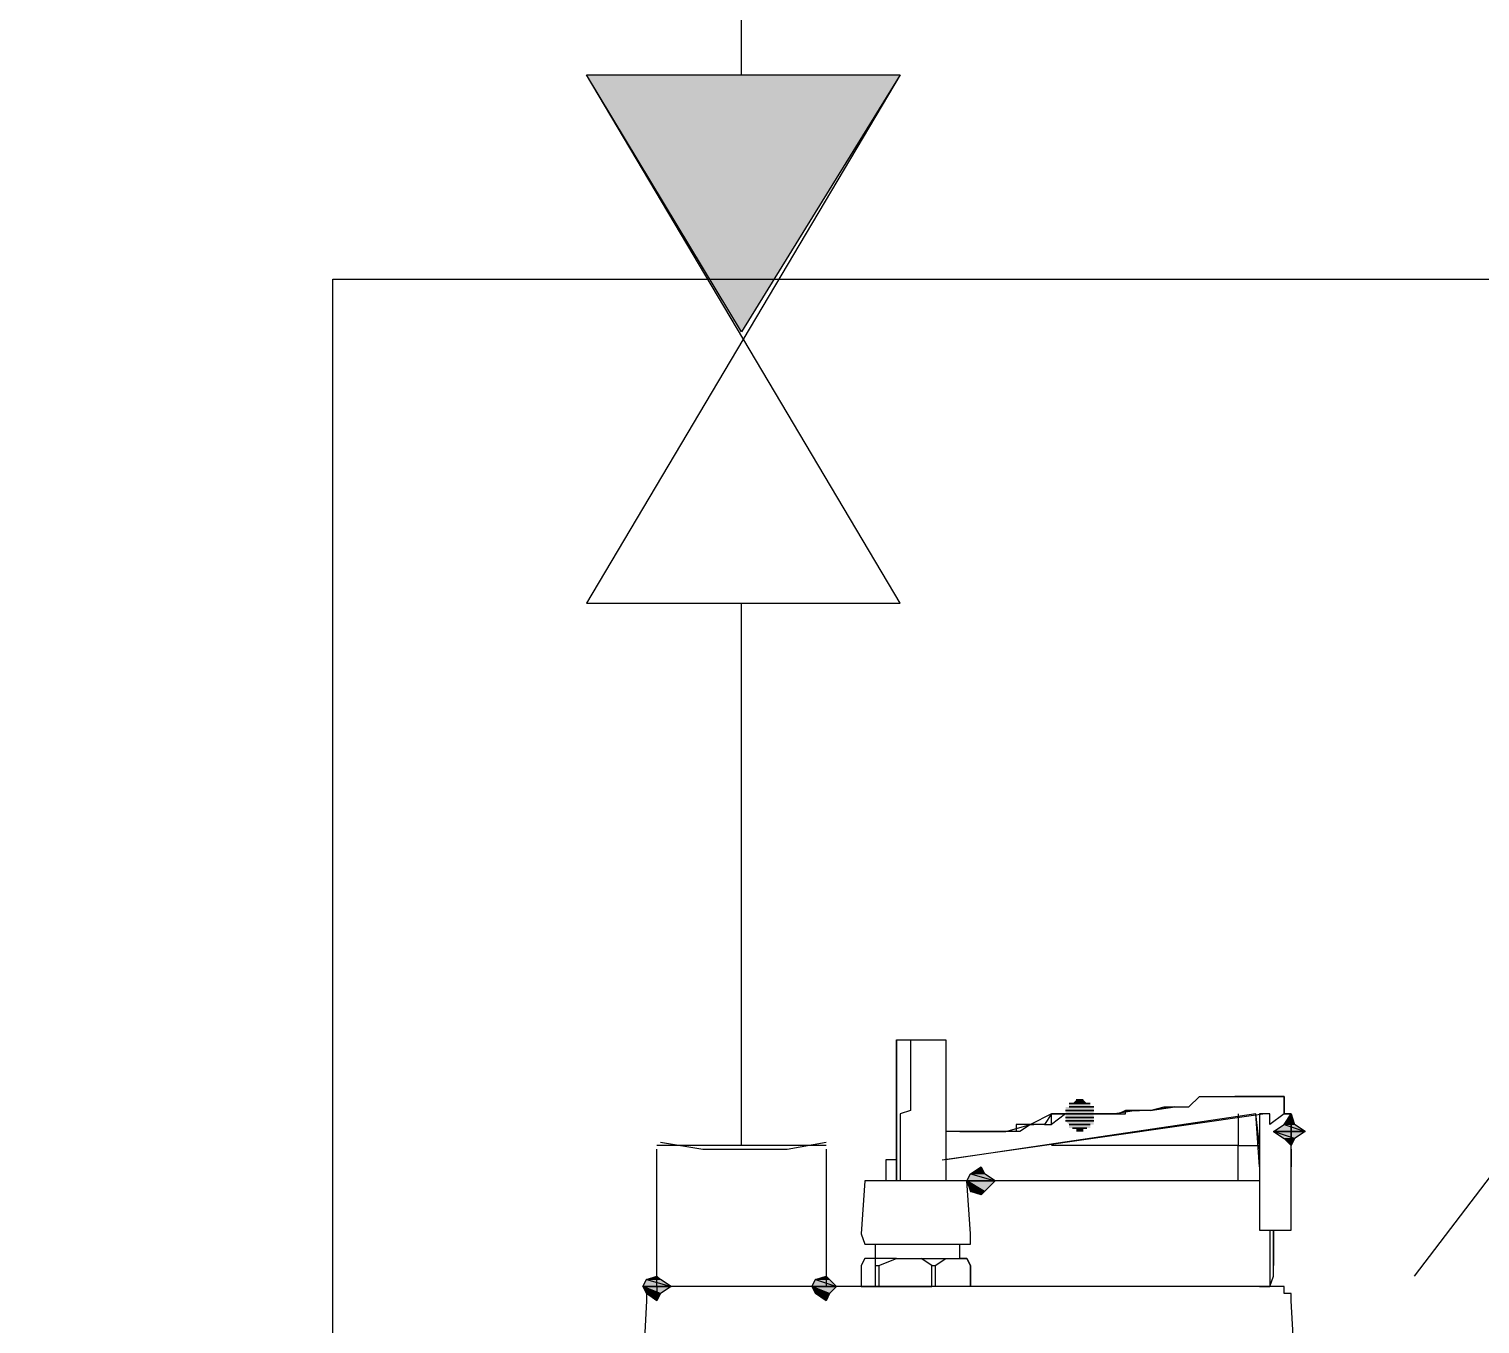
# Model space of a CAD drawing. Header units: millimetres. Extents: x -10178924 to 11692288, y -947381 to 58396.
# Drawn here: x -78584 to -78014, y -8124 to -7616 of the extents above; entities that cross this region are included whole.
import ezdxf
from ezdxf import colors
from ezdxf.entities.mleader import LeaderData, LeaderLine
from ezdxf.math import Vec2, Vec3

# ---------------------------------------------------------------- set-up
doc = ezdxf.new("R2010")
doc.units = ezdxf.units.MM
doc.layers.add('_0', color=7, linetype='Continuous', lineweight=25)
doc.layers.add('PDF _0', color=7, linetype='Continuous', lineweight=9)
doc.layers.add('_надписи канализация', color=7, linetype='Continuous')
doc.styles.add('ISOCPEUR', font='isocpeui.ttf', dxfattribs={"width": 0.9})
doc.styles.add('ТЕКСТ', font='arial.ttf', dxfattribs={"height": 200})

# ---------------------------------------------------------------- blocks, each defined once
blk = doc.blocks.new('_None')

msp = doc.modelspace()

# ---------------------------------------------------------------- linework, layer by layer
at = {"layer": 'PDF _0', "lineweight": 0}
for points in [[(-78304.13, -7633.73), (-78304.13, -7579.79)], [(-78304.13, -8054.18), (-78304.13, -7841.19)], [(-78243.28, -8012.69), (-78243.28, -8020.99), (-78243.28, -8026.52), (-78243.28, -8032.05), (-78243.28, -8040.35), (-78243.28, -8041.74), (-78243.28, -8048.65), (-78243.28, -8054.18), (-78243.28, -8062.48), (-78243.28, -8068.01), (-78243.28, -8012.69), (-78223.92, -8012.69), (-78223.92, -8068.01)], [(-78237.75, -8012.69), (-78237.75, -8018.22), (-78237.75, -8025.14), (-78237.75, -8027.91), (-78237.75, -8034.82), (-78237.75, -8040.35), (-78241.9, -8041.74), (-78241.9, -8048.65), (-78241.9, -8054.18), (-78241.9, -8062.48), (-78241.9, -8068.01)], [(-78169.98, -8036.2), (-78172.74, -8036.2), (-78169.98, -8036.2)], [(-78169.98, -8036.2), (-78172.74, -8036.2), (-78169.98, -8036.2)], [(-78134.02, -8038.97), (-78128.48, -8038.97), (-78124.34, -8034.82), (-78116.04, -8034.82), (-78110.51, -8034.82)], [(-78102.21, -8034.82), (-78100.82, -8034.82), (-78102.21, -8034.82), (-78100.82, -8034.82)], [(-78096.67, -8034.82), (-78100.82, -8034.82), (-78096.67, -8034.82)], [(-78225.3, -8059.72), (-78099.44, -8041.74)], [(-78109.12, -8068.01), (-78109.12, -8065.25), (-78109.12, -8062.48), (-78109.12, -8059.72), (-78109.12, -8055.57), (-78109.12, -8054.18), (-78104.97, -8054.18), (-78102.21, -8054.18), (-78100.82, -8054.18), (-78102.21, -8041.74), (-78223.92, -8059.72)], [(-78171.36, -8041.74), (-78175.51, -8041.74), (-78176.89, -8041.74), (-78182.42, -8045.88), (-78182.42, -8041.74), (-78175.51, -8041.74), (-78176.89, -8041.74), (-78182.42, -8041.74), (-78185.19, -8045.88), (-78182.42, -8045.88), (-78182.42, -8041.74), (-78190.72, -8045.88), (-78194.87, -8048.65), (-78196.25, -8048.65), (-78200.4, -8048.65), (-78203.17, -8048.65), (-78204.55, -8048.65), (-78208.7, -8048.65), (-78204.55, -8048.65)], [(-78109.12, -8041.74), (-78109.12, -8054.18), (-78110.51, -8054.18), (-78114.65, -8054.18), (-78116.04, -8054.18), (-78120.19, -8054.18), (-78122.95, -8054.18), (-78124.34, -8054.18), (-78128.48, -8054.18), (-78129.87, -8054.18), (-78134.02, -8054.18), (-78135.4, -8054.18), (-78138.17, -8054.18), (-78142.32, -8054.18), (-78143.7, -8054.18), (-78147.85, -8054.18), (-78149.23, -8054.18), (-78153.38, -8054.18), (-78156.15, -8054.18), (-78157.53, -8054.18), (-78161.68, -8054.18), (-78163.06, -8054.18), (-78169.98, -8054.18), (-78171.36, -8054.18), (-78175.51, -8054.18), (-78176.89, -8054.18), (-78182.42, -8054.18)], [(-78165.83, -8040.35), (-78176.89, -8040.35), (-78165.83, -8040.35)], [(-78165.83, -8041.74), (-78176.89, -8041.74), (-78165.83, -8041.74)], [(-78165.83, -8041.74), (-78176.89, -8041.74), (-78165.83, -8041.74)], [(-78165.83, -8043.12), (-78176.89, -8043.12), (-78165.83, -8043.12)], [(-78167.21, -8037.59), (-78175.51, -8037.59), (-78167.21, -8037.59)], [(-78165.83, -8038.97), (-78175.51, -8038.97), (-78165.83, -8038.97)], [(-78168.59, -8037.59), (-78174.13, -8037.59), (-78168.59, -8037.59)], [(-78167.21, -8037.59), (-78174.13, -8037.59), (-78167.21, -8037.59)], [(-78171.36, -8041.74), (-78167.21, -8041.74), (-78171.36, -8041.74)], [(-78149.23, -8040.35), (-78153.38, -8040.35), (-78156.15, -8041.74), (-78157.53, -8041.74), (-78156.15, -8041.74), (-78153.38, -8041.74), (-78153.38, -8040.35), (-78149.23, -8040.35), (-78147.85, -8040.35), (-78149.23, -8040.35), (-78157.53, -8041.74), (-78161.68, -8041.74), (-78163.06, -8041.74)], [(-78143.7, -8040.35), (-78147.85, -8040.35)], [(-78100.82, -8062.48), (-78102.21, -8041.74)], [(-78088.38, -8055.57), (-78088.38, -8054.18), (-78088.38, -8051.42), (-78088.38, -8048.65), (-78088.38, -8051.42), (-78088.38, -8041.74), (-78091.14, -8041.74), (-78096.67, -8045.88), (-78096.67, -8041.74), (-78100.82, -8041.74), (-78100.82, -8062.48), (-78100.82, -8087.38), (-78091.14, -8087.38), (-78088.38, -8087.38), (-78088.38, -8081.84), (-78088.38, -8074.93), (-78088.38, -8068.01), (-78088.38, -8062.48), (-78088.38, -8059.72), (-78088.38, -8055.57), (-78088.38, -8062.48)], [(-78215.62, -8048.65), (-78218.38, -8048.65), (-78223.92, -8048.65)], [(-78218.38, -8048.65), (-78208.7, -8048.65), (-78210.09, -8048.65), (-78208.7, -8048.65), (-78200.4, -8048.65), (-78203.17, -8048.65)], [(-78200.4, -8048.65), (-78190.72, -8045.88), (-78194.87, -8045.88), (-78196.25, -8045.88), (-78196.25, -8048.65)], [(-78185.19, -8045.88), (-78189.34, -8045.88), (-78190.72, -8045.88), (-78189.34, -8045.88)], [(-78165.83, -8044.5), (-78176.89, -8044.5), (-78165.83, -8044.5)], [(-78165.83, -8044.5), (-78176.89, -8044.5), (-78165.83, -8044.5)], [(-78167.21, -8045.88), (-78175.51, -8045.88), (-78167.21, -8045.88)], [(-78168.59, -8047.27), (-78174.13, -8047.27), (-78168.59, -8047.27)], [(-78270.94, -8054.18), (-78337.33, -8054.18)], [(-78335.94, -8052.8), (-78319.35, -8055.57), (-78302.75, -8055.57), (-78286.15, -8055.57), (-78270.94, -8052.8)], [(-78100.82, -8055.57), (-78100.82, -8054.18), (-78100.82, -8051.42)], [(-78270.94, -8055.57), (-78270.94, -8109.51), (-78337.33, -8109.51), (-78337.33, -8055.57)], [(-78243.28, -8059.72), (-78247.43, -8059.72), (-78247.43, -8062.48), (-78247.43, -8068.01)], [(-78100.82, -8068.01), (-78102.21, -8068.01), (-78104.97, -8068.01), (-78109.12, -8068.01), (-78110.51, -8068.01), (-78114.65, -8068.01), (-78116.04, -8068.01), (-78120.19, -8068.01), (-78122.95, -8068.01), (-78124.34, -8068.01), (-78128.48, -8068.01), (-78129.87, -8068.01), (-78134.02, -8068.01), (-78135.4, -8068.01), (-78138.17, -8068.01), (-78142.32, -8068.01), (-78143.7, -8068.01), (-78147.85, -8068.01), (-78149.23, -8068.01), (-78153.38, -8068.01), (-78156.15, -8068.01), (-78157.53, -8068.01), (-78161.68, -8068.01), (-78163.06, -8068.01), (-78169.98, -8068.01), (-78171.36, -8068.01), (-78175.51, -8068.01), (-78176.89, -8068.01), (-78182.42, -8068.01), (-78185.19, -8068.01), (-78189.34, -8068.01), (-78190.72, -8068.01), (-78196.25, -8068.01), (-78200.4, -8068.01), (-78203.17, -8068.01), (-78204.55, -8068.01), (-78210.09, -8068.01), (-78214.23, -8068.01), (-78215.62, -8068.01)], [(-78204.55, -8068.01), (-78208.7, -8068.01)], [(-78128.48, -8068.01), (-78129.87, -8068.01), (-78134.02, -8068.01)], [(-78096.67, -8087.38), (-78096.67, -8105.36), (-78096.67, -8109.51), (-78100.82, -8109.51), (-78110.51, -8109.51)], [(-78100.82, -8109.51), (-78096.67, -8109.51), (-78095.29, -8105.36), (-78095.29, -8087.38), (-78095.29, -8101.21)], [(-78251.58, -8101.21), (-78251.58, -8098.44), (-78251.58, -8092.91)], [(-78243.28, -8098.44), (-78215.62, -8098.44), (-78214.23, -8101.21), (-78214.23, -8109.51), (-78214.23, -8101.21), (-78215.62, -8098.44), (-78218.38, -8098.44), (-78218.38, -8092.91)], [(-78243.28, -8109.51), (-78250.19, -8109.51), (-78251.58, -8109.51), (-78251.58, -8101.21), (-78250.19, -8101.21), (-78243.28, -8098.44), (-78255.73, -8098.44), (-78257.11, -8101.21), (-78257.11, -8109.51), (-78255.73, -8109.51), (-78229.45, -8109.51), (-78229.45, -8101.21), (-78228.06, -8101.21), (-78223.92, -8098.44)], [(-78229.45, -8101.21), (-78233.6, -8098.44)], [(-78250.19, -8101.21), (-78250.19, -8109.51)], [(-78228.06, -8101.21), (-78228.06, -8109.51)], [(-78071.78, -8406.86), (-78088.38, -8115.04), (-78088.38, -8112.27), (-78091.14, -8112.27), (-78091.14, -8109.51), (-78337.33, -8109.51), (-78337.33, -8112.27), (-78341.48, -8112.27), (-78341.48, -8115.04), (-78356.69, -8406.86)], [(-78214.23, -8109.51), (-78215.62, -8109.51), (-78237.75, -8109.51)], [(-78223.92, -8109.51), (-78228.06, -8109.51), (-78229.45, -8109.51), (-78233.6, -8109.51)]]:
    msp.add_lwpolyline(points, dxfattribs=at)
for points in [[(-78364.99, -7633.73), (-78241.9, -7633.73), (-78304.13, -7734.7)], [(-78241.9, -7841.19), (-78364.99, -7633.73), (-78241.9, -7633.73), (-78364.99, -7841.19)], [(-78464.57, -7713.95), (-77615.37, -7713.95), (-77615.37, -8496.76), (-78464.57, -8496.76)], [(-78109.12, -8034.82), (-78110.51, -8034.82), (-78109.12, -8034.82), (-78104.97, -8034.82), (-78102.21, -8034.82), (-78104.97, -8034.82)], [(-78091.14, -8038.97), (-78091.14, -8034.82), (-78095.29, -8034.82), (-78096.67, -8034.82), (-78095.29, -8034.82), (-78091.14, -8034.82), (-78091.14, -8038.97), (-78091.14, -8040.35), (-78091.14, -8041.74), (-78088.38, -8041.74), (-78091.14, -8041.74), (-78091.14, -8040.35)], [(-78167.21, -8041.74), (-78157.53, -8041.74), (-78161.68, -8041.74), (-78163.06, -8041.74)], [(-78143.7, -8040.35), (-78134.02, -8038.97), (-78143.7, -8040.35), (-78138.17, -8038.97), (-78135.4, -8038.97), (-78134.02, -8038.97)], [(-78088.38, -8041.74), (-78086.99, -8045.88), (-78091.14, -8045.88)], [(-78088.38, -8045.88), (-78088.38, -8041.74), (-78088.38, -8045.88), (-78088.38, -8048.65)], [(-78215.62, -8048.65), (-78214.23, -8048.65), (-78210.09, -8048.65), (-78214.23, -8048.65)], [(-78091.14, -8045.88), (-78082.84, -8048.65), (-78095.29, -8048.65)], [(-78095.29, -8048.65), (-78091.14, -8051.42), (-78086.99, -8051.42)], [(-78095.29, -8048.65), (-78082.84, -8048.65), (-78086.99, -8051.42)], [(-78086.99, -8045.88), (-78091.14, -8045.88), (-78082.84, -8048.65)], [(-78091.14, -8051.42), (-78086.99, -8051.42), (-78088.38, -8054.18)], [(-78214.23, -8065.25), (-78204.55, -8068.01), (-78215.62, -8068.01)], [(-78210.09, -8062.48), (-78208.7, -8065.25), (-78214.23, -8065.25)], [(-78208.7, -8065.25), (-78214.23, -8065.25), (-78204.55, -8068.01)], [(-78214.23, -8092.91), (-78214.23, -8088.76), (-78215.62, -8068.01), (-78218.38, -8068.01), (-78251.58, -8068.01), (-78255.73, -8068.01), (-78257.11, -8088.76), (-78255.73, -8092.91), (-78243.28, -8092.91)], [(-78215.62, -8068.01), (-78214.23, -8072.16), (-78208.7, -8072.16)], [(-78215.62, -8068.01), (-78204.55, -8068.01), (-78208.7, -8072.16)], [(-78214.23, -8072.16), (-78208.7, -8072.16), (-78210.09, -8073.55)], [(-78337.33, -8105.36), (-78335.94, -8106.74), (-78341.48, -8106.74)], [(-78270.94, -8105.36), (-78269.56, -8106.74), (-78275.09, -8106.74)], [(-78341.48, -8106.74), (-78331.79, -8109.51), (-78342.86, -8109.51)], [(-78342.86, -8109.51), (-78341.48, -8112.27), (-78335.94, -8112.27)], [(-78342.86, -8109.51), (-78331.79, -8109.51), (-78335.94, -8112.27)], [(-78335.94, -8106.74), (-78341.48, -8106.74), (-78331.79, -8109.51)], [(-78275.09, -8106.74), (-78266.79, -8109.51), (-78276.47, -8109.51)], [(-78276.47, -8109.51), (-78275.09, -8112.27), (-78269.56, -8112.27)], [(-78276.47, -8109.51), (-78266.79, -8109.51), (-78269.56, -8112.27)], [(-78269.56, -8106.74), (-78275.09, -8106.74), (-78266.79, -8109.51)], [(-78341.48, -8112.27), (-78335.94, -8112.27), (-78337.33, -8115.04)], [(-78275.09, -8112.27), (-78269.56, -8112.27), (-78270.94, -8115.04)]]:
    msp.add_lwpolyline(points, close=True, dxfattribs=at)
at = {"layer": 'PDF _0', "transparency": 33554559}
for points in [[(-78364.99, -7633.73), (-78241.9, -7633.73), (-78304.13, -7734.7)], [(-78172.74, -8036.2), (-78168.59, -8037.59), (-78174.13, -8037.59)], [(-78171.36, -8036.2), (-78169.98, -8036.2), (-78172.74, -8036.2)], [(-78172.74, -8036.2), (-78169.98, -8036.2), (-78169.98, -8036.2)], [(-78169.98, -8036.2), (-78169.98, -8036.2), (-78172.74, -8036.2)], [(-78169.98, -8036.2), (-78172.74, -8036.2), (-78168.59, -8037.59)], [(-78175.51, -8038.97), (-78165.83, -8038.97), (-78176.89, -8038.97)], [(-78165.83, -8038.97), (-78176.89, -8038.97), (-78165.83, -8040.35)], [(-78176.89, -8038.97), (-78165.83, -8040.35), (-78176.89, -8040.35)], [(-78176.89, -8040.35), (-78165.83, -8040.35), (-78165.83, -8040.35)], [(-78165.83, -8040.35), (-78176.89, -8040.35), (-78165.83, -8041.74)], [(-78176.89, -8040.35), (-78165.83, -8041.74), (-78176.89, -8041.74)], [(-78176.89, -8041.74), (-78165.83, -8041.74), (-78165.83, -8041.74)], [(-78165.83, -8041.74), (-78165.83, -8041.74), (-78176.89, -8041.74)], [(-78165.83, -8041.74), (-78176.89, -8041.74), (-78165.83, -8043.12)], [(-78176.89, -8041.74), (-78165.83, -8043.12), (-78176.89, -8043.12)], [(-78176.89, -8043.12), (-78165.83, -8043.12), (-78165.83, -8043.12)], [(-78165.83, -8043.12), (-78176.89, -8043.12), (-78165.83, -8044.5)], [(-78176.89, -8043.12), (-78165.83, -8044.5), (-78176.89, -8044.5)], [(-78174.13, -8037.59), (-78167.21, -8037.59), (-78175.51, -8037.59)], [(-78175.51, -8037.59), (-78167.21, -8037.59), (-78167.21, -8037.59)], [(-78167.21, -8037.59), (-78175.51, -8037.59), (-78167.21, -8038.97)], [(-78175.51, -8037.59), (-78167.21, -8038.97), (-78175.51, -8038.97)], [(-78165.83, -8038.97), (-78165.83, -8038.97), (-78175.51, -8038.97)], [(-78165.83, -8038.97), (-78175.51, -8038.97), (-78167.21, -8038.97)], [(-78174.13, -8037.59), (-78168.59, -8037.59), (-78168.59, -8037.59)], [(-78167.21, -8037.59), (-78167.21, -8037.59), (-78174.13, -8037.59)], [(-78167.21, -8037.59), (-78174.13, -8037.59), (-78168.59, -8037.59)], [(-78088.38, -8041.74), (-78086.99, -8045.88), (-78091.14, -8045.88)], [(-78176.89, -8044.5), (-78165.83, -8044.5), (-78165.83, -8044.5)], [(-78165.83, -8044.5), (-78165.83, -8044.5), (-78176.89, -8044.5)], [(-78165.83, -8044.5), (-78176.89, -8044.5), (-78165.83, -8045.88)], [(-78176.89, -8044.5), (-78165.83, -8045.88), (-78175.51, -8045.88)], [(-78175.51, -8045.88), (-78167.21, -8045.88), (-78167.21, -8045.88)], [(-78167.21, -8045.88), (-78167.21, -8045.88), (-78175.51, -8045.88)], [(-78167.21, -8045.88), (-78175.51, -8045.88), (-78165.83, -8045.88)], [(-78167.21, -8045.88), (-78175.51, -8045.88), (-78167.21, -8047.27)], [(-78175.51, -8045.88), (-78167.21, -8047.27), (-78175.51, -8047.27)], [(-78167.21, -8047.27), (-78175.51, -8047.27), (-78174.13, -8047.27)], [(-78175.51, -8047.27), (-78167.21, -8047.27), (-78167.21, -8047.27)], [(-78174.13, -8047.27), (-78168.59, -8047.27), (-78168.59, -8047.27)], [(-78168.59, -8047.27), (-78168.59, -8047.27), (-78174.13, -8047.27)], [(-78168.59, -8047.27), (-78174.13, -8047.27), (-78167.21, -8047.27)], [(-78168.59, -8047.27), (-78174.13, -8047.27), (-78169.98, -8047.27)], [(-78174.13, -8047.27), (-78169.98, -8047.27), (-78172.74, -8047.27)], [(-78169.98, -8047.27), (-78172.74, -8047.27), (-78169.98, -8048.65)], [(-78172.74, -8047.27), (-78169.98, -8048.65), (-78172.74, -8048.65)], [(-78169.98, -8048.65), (-78172.74, -8048.65), (-78171.36, -8048.65)], [(-78172.74, -8048.65), (-78169.98, -8048.65), (-78169.98, -8048.65)], [(-78169.98, -8048.65), (-78169.98, -8048.65), (-78172.74, -8048.65)], [(-78091.14, -8045.88), (-78082.84, -8048.65), (-78095.29, -8048.65)], [(-78095.29, -8048.65), (-78086.99, -8051.42), (-78091.14, -8051.42)], [(-78095.29, -8048.65), (-78082.84, -8048.65), (-78086.99, -8051.42)], [(-78086.99, -8045.88), (-78091.14, -8045.88), (-78082.84, -8048.65)], [(-78086.99, -8051.42), (-78091.14, -8051.42), (-78088.38, -8054.18)], [(-78214.23, -8065.25), (-78204.55, -8068.01), (-78215.62, -8068.01)], [(-78210.09, -8062.48), (-78208.7, -8065.25), (-78214.23, -8065.25)], [(-78208.7, -8065.25), (-78214.23, -8065.25), (-78204.55, -8068.01)], [(-78215.62, -8068.01), (-78208.7, -8072.16), (-78214.23, -8072.16)], [(-78215.62, -8068.01), (-78204.55, -8068.01), (-78208.7, -8072.16)], [(-78208.7, -8072.16), (-78214.23, -8072.16), (-78210.09, -8073.55)], [(-78337.33, -8105.36), (-78335.94, -8106.74), (-78341.48, -8106.74)], [(-78270.94, -8105.36), (-78269.56, -8106.74), (-78275.09, -8106.74)], [(-78341.48, -8106.74), (-78331.79, -8109.51), (-78342.86, -8109.51)], [(-78342.86, -8109.51), (-78335.94, -8112.27), (-78341.48, -8112.27)], [(-78342.86, -8109.51), (-78331.79, -8109.51), (-78335.94, -8112.27)], [(-78335.94, -8106.74), (-78341.48, -8106.74), (-78331.79, -8109.51)], [(-78275.09, -8106.74), (-78266.79, -8109.51), (-78276.47, -8109.51)], [(-78276.47, -8109.51), (-78269.56, -8112.27), (-78275.09, -8112.27)], [(-78276.47, -8109.51), (-78266.79, -8109.51), (-78269.56, -8112.27)], [(-78269.56, -8106.74), (-78275.09, -8106.74), (-78266.79, -8109.51)], [(-78335.94, -8112.27), (-78341.48, -8112.27), (-78337.33, -8115.04)], [(-78269.56, -8112.27), (-78275.09, -8112.27), (-78270.94, -8115.04)]]:
    msp.add_solid(points, dxfattribs=at)

# ---------------------------------------------------------------- leaders
at = {"layer": '_0'}
ml = msp.add_multileader_mtext('Standard', dxfattribs=at)
ml.set_content('\\A1;{\\fISOCPEUR|b0|i0|c204|p34;Приямок \\fISOCPEUR|b0|i0|c0|p34;1000\\fISOCPEUR|b0|i0|c204|p34;х\\fISOCPEUR|b0|i0|c0|p34;1000\\fISOCPEUR|b0|i0|c204|p34;х\\fISOCPEUR|b0|i0|c0|p34;800(h)\\fISOCPEUR|b0|i0|c204|p34; Уточнить в томе ТМ\\fISOCPEUR|b0|i0|c0|p34;\\P\\fISOCPEUR|b0|i0|c204|p34;с насосом дренажным \\A0; \\H0.91667x;ГНОМ 10-10Г\\A1;\\H1.09091x; \\PN=1,1 кВт\\fISOCPEUR|b0|i0|c0|p34;  (1 \\fISOCPEUR|b0|i0|c204|p34;раб\\fISOCPEUR|b0|i0|c0|p34;. 1 \\fISOCPEUR|b0|i0|c204|p34;рез\\fISOCPEUR|b0|i0|c0|p34;.)}', color=256, style='ТЕКСТ')
ml.set_leader_properties(lineweight=13)
ml.set_arrow_properties(name='NONE')
ml.build(insert=Vec2(0, 0))
ml.multileader.update_dxf_attribs({"text_left_attachment_type": 6, "text_right_attachment_type": 6, "dogleg_length": 100, "arrow_head_size": 600, "scale": 100})
ctx = ml.context
ctx.base_point, ctx.scale, ctx.char_height, ctx.arrow_head_size, ctx.landing_gap_size, ctx.plane_origin = Vec3(-82729.23, -4254.58), 100, 250, 600, 0.18, Vec3(-65661.22, 106571.31)
ctx.left_attachment, ctx.right_attachment, ctx.text_align_type = 6, 6, 1
notes = []
notes.append((ctx, [(1, (1, 1, 0), (-75103.87, -4254.58), (-1, 0), 200, [(0, [(-78039.97, -8105.36)], 0, [])])]))
ctx.mtext.insert, ctx.mtext.alignment, ctx.mtext.flow_direction = Vec3(-79016.55, -3929.58), 2, 5
at = {"layer": '_надписи канализация', "lineweight": -2}
ml = msp.add_multileader_mtext('Standard', dxfattribs=at)
ml.set_content('\\A1;Гаситель напора', color=256, style='ISOCPEUR')
ml.set_leader_properties(lineweight=13)
ml.set_arrow_properties(name='NONE')
ml.build(insert=Vec2(0, 0))
ml.multileader.update_dxf_attribs({"text_left_attachment_type": 6, "text_right_attachment_type": 6, "dogleg_length": 100, "arrow_head_size": 300, "scale": 100})
ctx = ml.context
ctx.base_point, ctx.scale, ctx.char_height, ctx.arrow_head_size, ctx.landing_gap_size, ctx.plane_origin = Vec3(-83644.62, -5670.7), 100, 250, 300, 0.09, Vec3(-88790.24, -9852.52)
ctx.left_attachment, ctx.right_attachment, ctx.text_align_type = 6, 6, 1
notes.append((ctx, [(1, (1, 1, 0), (-81060.74, -5670.7), (-1, 0), 100, [(1, [(-79617.26, -8341.18)], 0, [])])]))
ctx.mtext.insert, ctx.mtext.width, ctx.mtext.alignment, ctx.mtext.flow_direction = Vec3(-82485.83, -5345.7), 5926.3258, 2, 5
ml = msp.add_multileader_mtext('Standard', dxfattribs=at)
ml.set_content('\\A1;Гаситель напора', color=256, style='ISOCPEUR')
ml.set_leader_properties(lineweight=13)
ml.set_arrow_properties(name='NONE')
ml.build(insert=Vec2(0, 0))
ml.multileader.update_dxf_attribs({"text_left_attachment_type": 6, "text_right_attachment_type": 6, "dogleg_length": 100, "arrow_head_size": 300, "scale": 100})
ctx = ml.context
ctx.base_point, ctx.scale, ctx.char_height, ctx.arrow_head_size, ctx.landing_gap_size, ctx.plane_origin = Vec3(-78898.83, -7121.59), 100, 250, 300, 0.09, Vec3(-81990.09, -8084.65)
ctx.left_attachment, ctx.right_attachment, ctx.text_align_type = 6, 6, 1
notes.append((ctx, [(1, (1, 1, 0), (-76314.95, -7121.59), (-1, 0), 100, [(1, [(-75000.93, -9643.6)], 0, [])])]))
ctx.mtext.insert, ctx.mtext.width, ctx.mtext.alignment, ctx.mtext.flow_direction = Vec3(-77740.04, -6796.59), 5926.3258, 2, 5
for ctx, leaders in notes:
    for number, flags, end, landing, length, lines in leaders:
        leader = LeaderData()
        leader.index, (leader.has_last_leader_line, leader.has_dogleg_vector, leader.attachment_direction) = number, flags
        leader.last_leader_point, leader.dogleg_vector, leader.dogleg_length = Vec3(end), Vec3(landing), length
        for number, points, colour, breaks in lines:
            line = LeaderLine()
            line.index, line.vertices, line.color, line.breaks = number, Vec3.list(points), colors.encode_raw_color(colour), breaks
            leader.lines.append(line)
        ctx.leaders.append(leader)

doc.saveas('drawing.dxf')
